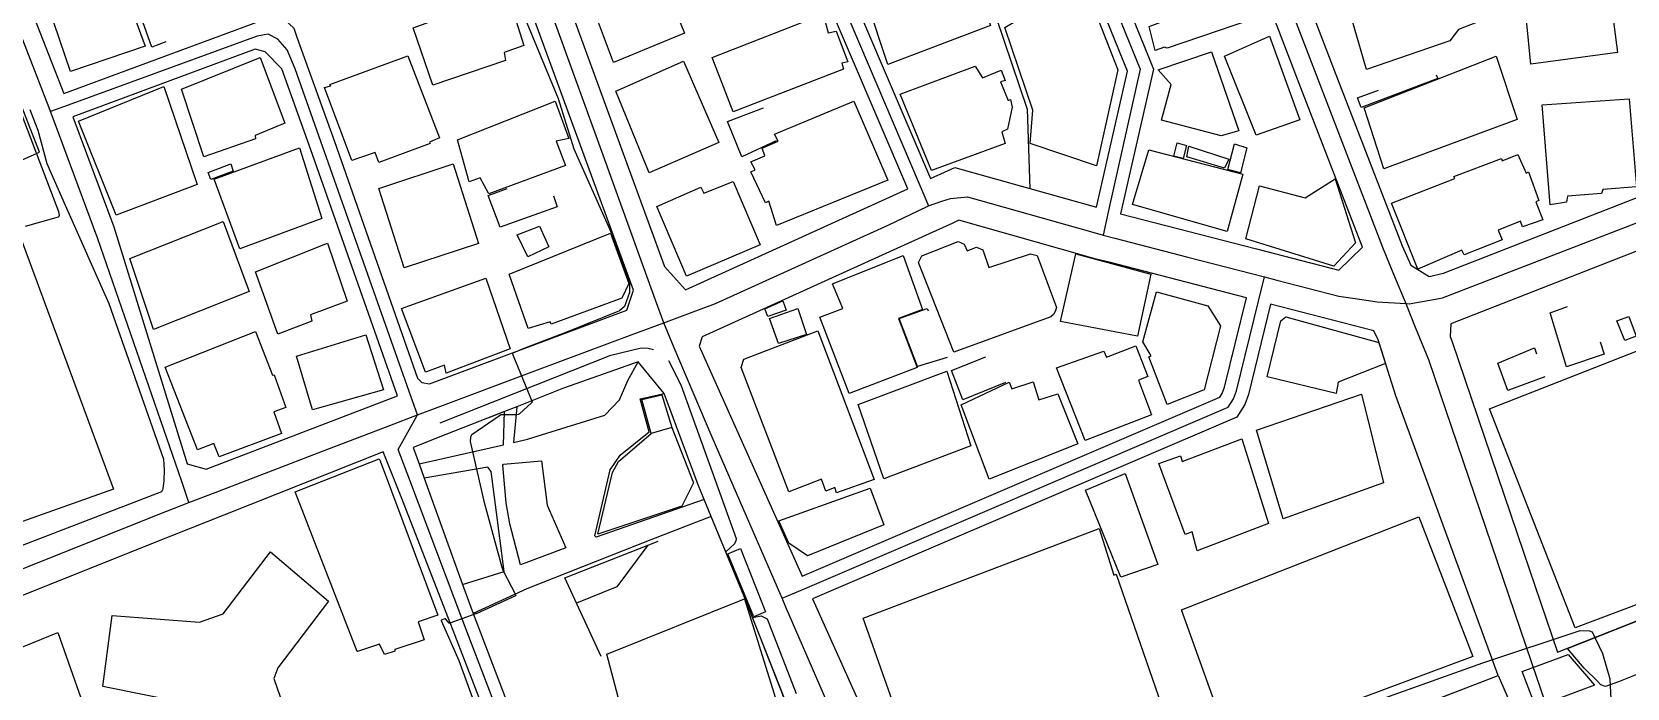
# Model space of a CAD drawing. Header units: millimetres. Extents: x 198785 to 203305, y 542885 to 545889.
# Drawn here: x 202752.3 to 203008.6, y 544513 to 544618.5 of the extents above; entities that cross this region are included whole.
import ezdxf

# ---------------------------------------------------------------- set-up
doc = ezdxf.new("R2010")
doc.units = ezdxf.units.MM
doc.linetypes.add('HIDDEN_BULD_25K', pattern=[28.8, 18.4, -10.4])
doc.linetypes.add('HIDDEN_IN_25K', pattern=[56.5, 36.5, -20])
for name, color, linetype in [('A0013114', 253, 'Continuous'), ('A0013117', 253, 'Continuous'), ('A0013118', 253, 'Continuous'), ('A0023214', 253, 'Continuous'), ('A0023217', 253, 'Continuous'), ('A0033324', 253, 'Continuous'), ('A0043325', 253, 'Continuous'), ('B0014111', 253, 'Continuous'), ('B0014112', 253, 'Continuous'), ('B0014113', 253, 'Continuous'), ('B0014116', 253, 'Continuous'), ('B0014118', 253, 'Continuous'), ('C0076117', 253, 'Continuous'), ('F0017111', 253, 'Continuous'), ('F0017114', 253, 'Continuous'), ('F0047224', 253, 'Continuous')]:
    doc.layers.add(name, color=color, linetype=linetype)

msp = doc.modelspace()

# ---------------------------------------------------------------- linework, layer by layer
at = {"layer": 'A0013114'}
for points in [[(202980.29, 544571.54), (202980.21, 544569.53), (202980.48, 544568.82), (202991.97, 544534.84), (202997.46, 544518.78), (203060.62, 544543.75)], [(202961.06, 544504.72), (202987.92, 544515.02), (202971.45, 544560.01), (202968.61, 544569.01), (202967.91, 544570.41)]]:
    msp.add_lwpolyline(points, dxfattribs=at)
at = {"layer": 'A0013117'}
for points in [[(202976.81, 544579.15), (202979.13, 544579.68), (203010.93, 544592.13), (203013.21, 544596.42), (203003.74, 544673.38), (203003.14, 544678.69), (202974.08, 544694.6), (202964.38, 544700.53), (202937.51, 544675.95), (202937.35, 544675.35), (202962.06, 544610.94), (202972.45, 544584.11), (202973.86, 544581.01), (202976.81, 544579.15)], [(202962.28, 544580.19), (202966.11, 544583.86), (202956.46, 544608.78), (202932.09, 544672.31), (202924.16, 544669.61), (202918.28, 544667.22), (202916.8, 544666.05), (202915.39, 544664.48), (202914.36, 544662.43), (202913.86, 544658.48), (202932.51, 544612.51), (202927.21, 544589.22), (202949.05, 544583.6), (202953.4, 544582.48), (202962.28, 544580.19)], [(202882.92, 544627.18), (202896.66, 544594.91), (202900.61, 544596.69), (202923.35, 544590.29), (202928.33, 544612.17), (202906.86, 544665.1)], [(202738.37, 544657.22), (202757.43, 544608.56), (202791.35, 544621.13), (202792.2, 544621.13), (202794.37, 544619.08), (202794.87, 544617.61), (202800.91, 544600.86), (202814.28, 544562.83), (202814.97, 544562.13), (202816.19, 544561.94), (202847.9, 544573.78), (202848.95, 544576.97), (202829.97, 544628.94), (202829.28, 544630.84), (202828.49, 544632.99), (202824.89, 544642.77), (202824.14, 544642.98), (202800.44, 544634.14)], [(202835.58, 544631.07), (202853.95, 544580.8), (202857.33, 544577.03), (202893.02, 544593.25), (202879.24, 544625.62)], [(202780.3, 544548.2), (202811.04, 544560), (202797.14, 544599.52), (202792.45, 544612.53), (202789.76, 544615.3), (202788.17, 544615.69), (202758.86, 544604.82), (202765.44, 544587.15), (202777.22, 544549.05), (202780.3, 544548.2)], [(202745.61, 544534), (202773.19, 544544.6), (202773.39, 544545.02), (202773.54, 544546.38), (202773.62, 544548.07), (202773.51, 544549.78), (202764.73, 544574.76), (202757.72, 544590.6), (202754.75, 544597.28), (202753.28, 544602.62), (202752.55, 544604.58), (202752.01, 544605.95)], [(203060.62, 544543.75), (203041.12, 544595.45), (203021.46, 544587.67), (203018.67, 544586.57), (203013.97, 544584.73), (202980.29, 544571.54)], [(202876.08, 544531.02), (202943.18, 544559.77), (202943.56, 544560.38), (202943.95, 544561.4), (202947.46, 544575.72), (202925.38, 544581.45), (202923.33, 544581.98), (202921.45, 544582.51), (202901.26, 544588.2), (202900.26, 544587.75), (202896.49, 544586.04), (202859.98, 544569.45), (202859.54, 544567.96), (202876.08, 544531.02)], [(202967.91, 544570.41), (202951.33, 544574.71), (202947.78, 544560.22), (202947.17, 544558.6), (202945.91, 544556.58), (202877.72, 544527.36), (202887.88, 544504.69)], [(202875.83, 544504.68), (202868.11, 544524.38), (202867.1, 544526.85), (202861.45, 544540.6), (202860.33, 544543.32), (202859.36, 544545.69), (202853.89, 544560.38), (202849.71, 544565.46), (202837.73, 544561.2), (202830.2, 544558.24), (202828.26, 544557.48), (202818.8, 544553.76), (202813.57, 544551.7), (202814.53, 544549.06), (202815.35, 544546.76), (202821.51, 544529.69), (202823.19, 544525.01), (202830.96, 544504.67)], [(202826.79, 544504.67), (202819.98, 544522.28), (202811.61, 544543.78), (202808.73, 544550.99), (202783.13, 544540.79), (202774.64, 544537.41), (202747.07, 544526.46), (202722.39, 544517.1), (202710.62, 544512.2)]]:
    msp.add_lwpolyline(points, dxfattribs=at)
at = {"layer": 'A0013118'}
for points in [[(202830.2, 544558.24), (202829.66, 544552.49), (202831.91, 544553.02), (202844.34, 544556.87), (202846.72, 544559.36), (202848.07, 544562.47), (202849.71, 544565.46)], [(202860.33, 544543.32), (202842.99, 544537.3), (202842.74, 544537.48), (202845.23, 544548.08), (202846.82, 544550.47), (202851.46, 544554.19), (202850.04, 544559.48), (202853.89, 544560.38)], [(202814.53, 544549.06), (202828.1, 544552.13), (202828.26, 544557.48)], [(202821.51, 544529.69), (202828.19, 544531.76), (202826.07, 544547.81), (202825.55, 544548.52), (202815.35, 544546.76)], [(202830.8, 544532.85), (202829.08, 544539.41), (202828.51, 544542.81), (202827.96, 544548.84), (202828.06, 544549.01), (202834.16, 544549.52), (202835.1, 544542.44), (202838.09, 544535.57), (202830.8, 544532.85)], [(202861.45, 544540.6), (202851.77, 544536.84), (202831.81, 544528.96), (202823.19, 544525.01)]]:
    msp.add_lwpolyline(points, dxfattribs=at)
at = {"layer": 'A0023214'}
msp.add_lwpolyline([(202973.04, 544574.82), (202974.59, 544571.02), (202976.72, 544565.82), (202993.27, 544517.13), (202997.48, 544504.73)], dxfattribs=at)
at = {"layer": 'A0023217'}
for points in [[(202933.42, 544676.1), (202931.12, 544674.59), (202930.94, 544674.47), (202915.83, 544668.67), (202912.22, 544666.07), (202911.12, 544664.07), (202911.02, 544661.47), (202911.7, 544658.48), (202930.35, 544612.51), (202925.31, 544589.75), (202924.44, 544585.81)], [(202933.42, 544676.1), (202934.45, 544673.68), (202937.7, 544666.05), (202969.34, 544583.86), (202971.1, 544579.56), (202973.04, 544574.82)], [(202755.28, 544605.7), (202754.92, 544606.68), (202754.7, 544607.25), (202736.36, 544654.51), (202735.95, 544657.05), (202736.25, 544658.55), (202737.59, 544660.24), (202739.53, 544661.56), (202755.4, 544667.77), (202759.6, 544669.42)], [(202853.82, 544571.73), (202852.5, 544575.37), (202843.37, 544600.58), (202832.72, 544629.99), (202832.07, 544631.78)], [(202881.08, 544626.4), (202894.84, 544594.08), (202896.36, 544590.51)], [(202814.24, 544556.94), (202812.91, 544560.7), (202794.59, 544612.53), (202793.31, 544615.62), (202791.83, 544617.3), (202790.25, 544618.09), (202788.47, 544617.79), (202758.13, 544606.73), (202755.28, 544605.7)], [(202777.53, 544542.85), (202776.39, 544546.22), (202762.9, 544585.21), (202756.03, 544603.7), (202755.28, 544605.7)], [(202896.36, 544590.51), (202898.5, 544591.25), (202899.88, 544591.73), (202902.62, 544591.98), (202922.4, 544586.39), (202924.44, 544585.81)], [(202853.82, 544571.73), (202858.57, 544573.49), (202862.16, 544574.83), (202890.01, 544587.48), (202894.72, 544589.73), (202896.36, 544590.51)], [(202973.04, 544574.82), (202973.61, 544574.79), (202978.42, 544575.64), (202978.93, 544575.73), (203012.36, 544588.66), (203016.98, 544590.45)], [(202924.44, 544585.81), (202926.29, 544585.33), (202938.03, 544582.3), (202948.25, 544579.66), (202950.35, 544579.11)], [(202872.83, 544527.45), (202876.9, 544529.19), (202944.54, 544558.17), (202945.37, 544559.49), (202945.86, 544560.81), (202949.4, 544575.21), (202950.35, 544579.11)], [(202950.35, 544579.11), (202952.36, 544578.59), (202962.28, 544576.03), (202964.91, 544575.63), (202968.48, 544575.08), (202973.04, 544574.82)], [(202814.24, 544556.94), (202817.41, 544558.12), (202832.67, 544563.83), (202848.76, 544569.84), (202853.82, 544571.73)], [(202872.83, 544527.45), (202872.09, 544529.17), (202861.6, 544553.33), (202855.52, 544567.72), (202853.82, 544571.73)], [(202777.53, 544542.85), (202781.73, 544544.46), (202799, 544551.09), (202809.82, 544555.24), (202814.24, 544556.94)], [(202828.88, 544504.67), (202821.54, 544523.83), (202813.01, 544546.42), (202811.15, 544551.35), (202814.24, 544556.94)], [(202675.9, 544504.61), (202685.8, 544507.78), (202694.14, 544510.45), (202700.16, 544512.77), (202707.09, 544515.43), (202747.07, 544530.76), (202773.84, 544541.4), (202777.53, 544542.85)], [(202882.71, 544504.69), (202882.71, 544504.69), (202873.45, 544526.04), (202872.83, 544527.45)]]:
    msp.add_lwpolyline(points, dxfattribs=at)
at = {"layer": 'A0033324', "linetype": 'HIDDEN_IN_25K', "flags": 128}
for points in [[(202854.59, 544565.67), (202856.59, 544561.78), (202865.47, 544537.07), (202865.42, 544536.67), (202865.2, 544536.2), (202863.78, 544534.92), (202861.45, 544540.6), (202860.33, 544543.32), (202859.36, 544545.69), (202853.89, 544560.38), (202849.71, 544565.46), (202837.73, 544561.2), (202830.2, 544558.24), (202828.26, 544557.48), (202818.8, 544553.76), (202813.57, 544551.7), (202813.35, 544553.18), (202813.39, 544553.66), (202813.56, 544553.92), (202845.34, 544566.5), (202850.18, 544567.68), (202851.32, 544567.66), (202852.64, 544567.29), (202853.63, 544566.6), (202854.59, 544565.67)], [(203007.22, 544514.04), (203005.14, 544513.26), (203004.38, 544513.52), (203003.8, 544514.16), (203001.7, 544516.24), (202999.02, 544519.4), (203060.62, 544543.75), (203063.03, 544536.67), (203062.93, 544536.32), (203061.95, 544535.67), (203033.67, 544524.49), (203007.22, 544514.04)], [(202875.83, 544504.68), (202875.83, 544504.69), (202868.11, 544524.38), (202869.46, 544524.63), (202870.45, 544524.15), (202877.97, 544504.69), (202877.97, 544504.69)], [(202961.06, 544504.72), (202961.06, 544504.72), (202987.92, 544515.02), (202990.64, 544508.79), (202990.24, 544507.6), (202990.12, 544507.26), (202982.87, 544504.73), (202982.87, 544504.73)]]:
    msp.add_lwpolyline(points, dxfattribs=at)
at = {"layer": 'A0043325'}
for points in [[(202870.2, 544525.27), (202868.29, 544524.45), (202864.14, 544534.62), (202866.16, 544535.45), (202870.2, 544525.27)], [(203003.36, 544513.48), (202993.95, 544509.96), (202991.75, 544515.69), (202999.14, 544518.42), (203003.36, 544513.48)]]:
    msp.add_lwpolyline(points, dxfattribs=at)
at = {"layer": 'B0014111'}
for points in [[(202857.16, 544618.26), (202845.74, 544613.56), (202840.15, 544628.63), (202851.24, 544632.88), (202857.16, 544618.26)], [(202980.14, 544617.05), (202966.73, 544612.42), (202963.36, 544624.09), (202987.9, 544632.63), (202991.41, 544622.73), (202981.51, 544618.87), (202980.14, 544617.05)], [(202926.8, 544612.4), (202923.37, 544596.94), (202912.7, 544600.56), (202913.15, 544605.9), (202908.64, 544619.21), (202910.6, 544620.35), (202908.6, 544624.48), (202920.45, 544628.61), (202926.8, 544612.4)], [(202770.52, 544616.18), (202758.51, 544612.11), (202755.04, 544622.35), (202766.61, 544626.85), (202770.52, 544616.18)], [(202828.4, 544613.89), (202816.74, 544609.91), (202813.58, 544619.11), (202828.7, 544624.63), (202831.34, 544616.32), (202828.2, 544615.18), (202828.4, 544613.89)], [(202948.12, 544620.43), (202934.69, 544615.87), (202934.26, 544616.02), (202932.8, 544615.49), (202931.8, 544619.35), (202946.7, 544624.98), (202948.12, 544620.43)], [(203007.06, 544615.19), (202993.17, 544613.3), (202992.45, 544620.39), (203006.18, 544622.16), (203007.06, 544615.19)], [(202956.04, 544604.37), (202949.02, 544601.87), (202943.94, 544614.6), (202951.16, 544617.81), (202956.04, 544604.37)], [(202816.27, 544600.53), (202808.06, 544597.47), (202807.43, 544599.12), (202803.71, 544597.79), (202799.31, 544609.53), (202800.34, 544609.8), (202800.19, 544610.04), (202812.7, 544614.65), (202817.77, 544601.43), (202816.2, 544600.77), (202816.27, 544600.53)], [(202946.25, 544602.56), (202943.4, 544601.77), (202933.79, 544604.31), (202935.37, 544610.04), (202933.25, 544612.38), (202941.83, 544615.27), (202946.25, 544602.56)], [(202990.93, 544604.39), (202969.52, 544596.47), (202966.38, 544606.29), (202987.6, 544614.59), (202990.93, 544604.39)], [(202862.69, 544600.69), (202851.46, 544595.83), (202846.14, 544608.98), (202856.98, 544613.8), (202862.69, 544600.69)], [(202903.88, 544612.97), (202905.02, 544611.08), (202908.02, 544612.31), (202908.68, 544610.67), (202907.95, 544610.47), (202909.16, 544607.44), (202909.52, 544607.64), (202909.83, 544606.37), (202909.06, 544602.83), (202908.13, 544602.4), (202908.7, 544600.52), (202896.85, 544596.21), (202891.81, 544608.48), (202903.88, 544612.97)], [(202778.88, 544593.95), (202765.84, 544589.04), (202759.8, 544604.11), (202773.48, 544609.7), (202778.88, 544593.95)], [(202838.05, 544596.99), (202825.72, 544592.44), (202824.3, 544595), (202822.57, 544594.39), (202820.69, 544601.12), (202836.38, 544607.35), (202838.6, 544601.36), (202836.54, 544600.9), (202838.05, 544596.99)], [(202889.83, 544594.64), (202871.94, 544587.35), (202870.73, 544591.26), (202870.15, 544591.02), (202867.8, 544596.01), (202868.54, 544596.29), (202867.84, 544597.6), (202870.08, 544598.57), (202869.63, 544599.8), (202872.19, 544600.92), (202871.6, 544602.06), (202884.35, 544607.33), (202889.83, 544594.64)], [(202998.9, 544591.13), (202996.27, 544590.68), (202994.97, 544606.76), (203008.94, 544607.74), (203010.13, 544593.58), (203004.7, 544593.15), (203004.49, 544592.52), (202999.05, 544592.1), (202998.9, 544591.13)], [(202946.88, 544595.59), (202944.35, 544586.4), (202929.13, 544590.74), (202931.76, 544599.53), (202946.88, 544595.59)], [(202824.05, 544584.48), (202812.13, 544580.57), (202808.02, 544593.33), (202820.01, 544597.27), (202824.05, 544584.48)], [(202991.07, 544598.75), (202992.4, 544595.77), (202992.79, 544595.98), (202994.45, 544591.39), (202993.94, 544591.17), (202995.06, 544588.26), (202991.82, 544587.14), (202991.47, 544588.05), (202987.9, 544586.61), (202988.55, 544585.06), (202982.42, 544582.67), (202982.08, 544583.4), (202974.97, 544580.37), (202970.75, 544590.94), (202980.93, 544594.94), (202980.79, 544595.26), (202988.42, 544598.13), (202988.56, 544597.77), (202991.07, 544598.75)], [(202865, 544594.42), (202869.31, 544584.26), (202857.48, 544579.22), (202852.73, 544590.43), (202859.8, 544593.52), (202860.28, 544592.55), (202865, 544594.42)], [(202961.72, 544594.89), (202964.99, 544584.56), (202961.52, 544580.82), (202947.38, 544585.21), (202949.54, 544593.73), (202956.88, 544591.81), (202961.72, 544594.89)], [(202765.41, 544544.99), (202717.25, 544527.88), (202702.59, 544567.81), (202706.73, 544569.13), (202706.24, 544570.73), (202750.02, 544586.61), (202765.41, 544544.99)], [(202847.11, 544575.68), (202835.75, 544571.48), (202835.55, 544571.89), (202832.02, 544570.81), (202828.97, 544579.52), (202845.28, 544586.12), (202848.22, 544578.05), (202847.11, 544575.68)], [(202797.27, 544572.01), (202791.83, 544569.88), (202788.21, 544579.94), (202799.79, 544584.51), (202802.98, 544575.21), (202797.06, 544572.99), (202797.27, 544572.01)], [(202902.11, 544584.39), (202902.59, 544583.28), (202904.07, 544583.87), (202905.12, 544583.47), (202906.06, 544580.61), (202912.74, 544582.79), (202913.81, 544582.56), (202916.93, 544574.19), (202916.74, 544573.54), (202916.46, 544573.04), (202916.01, 544572.7), (202900.46, 544566.98), (202894.77, 544581.43), (202895.31, 544582.48), (202901.13, 544584.78), (202902.11, 544584.39)], [(202894.53, 544564.53), (202883.64, 544560.36), (202878.89, 544572.62), (202882.61, 544574.02), (202880.96, 544578), (202892.29, 544582.54), (202895.38, 544573.88), (202891.55, 544572.42), (202894.53, 544564.53)], [(202932.1, 544579.54), (202929.96, 544569.59), (202917.59, 544571.93), (202920.06, 544582.79), (202932.1, 544579.54)], [(202829.17, 544567.55), (202818.88, 544563.64), (202818.57, 544564.91), (202815.54, 544563.81), (202811.71, 544574.02), (202825.23, 544578.89), (202829.17, 544567.55)], [(202940.66, 544560.93), (202934.71, 544558.6), (202931.76, 544566.23), (202932.14, 544566.4), (202930.81, 544568.68), (202932.99, 544576.7), (202941.24, 544574.44), (202943.31, 544571.22), (202940.66, 544560.93)], [(202962.18, 544562.18), (202961.86, 544560.38), (202950.78, 544563.03), (202952.99, 544572.05), (202953.76, 544572.68), (202968.71, 544568.56), (202969.81, 544565.2), (202962.18, 544562.18)], [(202788.23, 544570.31), (202790.95, 544563.29), (202791.22, 544563.38), (202793.12, 544558.1), (202791.19, 544557.42), (202792.42, 544553.96), (202782.37, 544550.17), (202781.54, 544552.31), (202778.89, 544551.33), (202773.73, 544564.62), (202788.23, 544570.31)], [(202808.82, 544560.95), (202797.4, 544557.75), (202794.8, 544566.36), (202805.93, 544569.78), (202808.82, 544560.95)], [(202878.6, 544570.45), (202887.62, 544546.56), (202881.6, 544544.4), (202881.32, 544545.26), (202879.86, 544544.69), (202879.19, 544546.62), (202873.9, 544544.55), (202866.26, 544564.55), (202866.68, 544565.9), (202878.6, 544570.45)], [(202929.7, 544568.04), (202931.61, 544563.08), (202930.11, 544562.5), (202932.21, 544556.96), (202921.52, 544552.8), (202916.93, 544564.49), (202924.53, 544567.19), (202924.94, 544566.21), (202929.7, 544568.04)], [(203010.42, 544567.27), (203013.46, 544558.88), (203022.75, 544562.3), (203033.12, 544535.1), (203000.29, 544522.72), (202986.49, 544557.89), (203010.42, 544567.27)], [(202903.18, 544551.93), (202889.21, 544546.66), (202885.08, 544558.57), (202899.29, 544563.95), (202903.18, 544551.93)], [(202913.17, 544562.26), (202914.09, 544559.35), (202917.17, 544560.3), (202920.34, 544552.25), (202906.1, 544546.6), (202901.6, 544558.55), (202909.33, 544562.17), (202909.77, 544561.12), (202913.17, 544562.26)], [(202969.5, 544545.99), (202953.33, 544540.23), (202949.07, 544554.46), (202965.92, 544560.25), (202969.5, 544545.99)], [(202946.71, 544553.07), (202951.01, 544539.48), (202939.56, 544535.07), (202938.73, 544538.14), (202937.62, 544537.69), (202933.37, 544549.12), (202936.88, 544550.34), (202937.11, 544549.46), (202946.71, 544553.07)], [(202815.35, 544520.76), (202810.61, 544519.23), (202810.61, 544518.93), (202808.93, 544518.42), (202808.14, 544520.1), (202804.64, 544518.91), (202804.54, 544518.88), (202794.61, 544544.55), (202808.12, 544549.84), (202808.24, 544549.53), (202817.53, 544524.74), (202814.37, 544523.64), (202815.35, 544520.76)], [(202889.17, 544539.24), (202876.94, 544534.25), (202873.94, 544536.33), (202872.34, 544539.88), (202886.99, 544545.13), (202889.17, 544539.24)], [(202933.2, 544532.86), (202927.25, 544530.82), (202921.61, 544544.81), (202927.99, 544547.5), (202933.2, 544532.86)], [(202944.53, 544504.71), (202937.02, 544525.62), (202975.15, 544540.55), (202983.81, 544518.07), (202947.94, 544504.71), (202947.93, 544504.71)], [(202892.8, 544504.69), (202892.8, 544504.69), (202885.88, 544524.24), (202923.77, 544538.67), (202926.12, 544531.15), (202926.51, 544531.34), (202935.75, 544504.71), (202935.75, 544504.71)], [(202781.1, 544504.65), (202779.56, 544508.43), (202776.71, 544510.66), (202763.69, 544513.29), (202765.2, 544524.66), (202779.25, 544523.6), (202783.05, 544524.93), (202790.61, 544534.94), (202799.98, 544526.98), (202791.8, 544516.27), (202791.18, 544514.54), (202794.59, 544504.65), (202794.59, 544504.65)], [(202848.34, 544504.67), (202848.34, 544504.67), (202844.66, 544518.49), (202866.78, 544527.34), (202873.89, 544504.68)], [(202722.08, 544504.62), (202722.08, 544504.62), (202720.96, 544507.49), (202756.46, 544521.96), (202762.19, 544505.64), (202759.44, 544504.64), (202759.43, 544504.64)]]:
    msp.add_lwpolyline(points, dxfattribs=at)
at = {"layer": 'B0014112'}
msp.add_lwpolyline([(202798.89, 544588.48), (202785.72, 544583.59), (202781.56, 544594.82), (202795.27, 544599.82), (202798.89, 544588.48)], dxfattribs=at)
at = {"layer": 'B0014113'}
for points in [[(202906.33, 544619.51), (202889.84, 544613.25), (202886.52, 544623.25), (202902.97, 544629.3), (202906.33, 544619.51)], [(202879.43, 544621.35), (202880.27, 544618.35), (202881.55, 544618.6), (202883.42, 544613.65), (202882.43, 544613.45), (202882.69, 544612.49), (202865, 544605.65), (202861.59, 544614.38), (202879.43, 544621.35)], [(202788.25, 544601.3), (202779.93, 544598.38), (202776.34, 544609.3), (202788.98, 544614.38), (202792.93, 544603.8), (202788.18, 544601.81), (202788.25, 544601.3)], [(202787.19, 544576.76), (202771.86, 544570.63), (202768.05, 544582.06), (202783.04, 544588.02), (202787.19, 544576.76)]]:
    msp.add_lwpolyline(points, dxfattribs=at)
at = {"layer": 'B0014116', "linetype": 'HIDDEN_BULD_25K', "flags": 128}
for points in [[(202773.8, 544616.86), (202771.59, 544616.05), (202767.9, 544626.42), (202769.75, 544627.2), (202773.8, 544616.86)], [(202978.19, 544610.97), (202965.9, 544606.34), (202965.28, 544607.87), (202977.68, 544612.37), (202978.19, 544610.97)], [(202871.9, 544600.98), (202866.38, 544598.41), (202864.06, 544604.09), (202870.72, 544606.6), (202872.28, 544602.58), (202871.35, 544602.18), (202871.9, 544600.98)], [(202784.63, 544596.11), (202781.06, 544594.74), (202780.62, 544595.9), (202784.27, 544597.26), (202784.63, 544596.11)], [(202836.71, 544590.37), (202827.55, 544587.12), (202825.61, 544592.18), (202834.9, 544595.68), (202836.71, 544590.37)], [(202835.36, 544583.91), (202831.96, 544582.35), (202830.27, 544585.85), (202833.86, 544587.28), (202835.36, 544583.91)], [(202899.34, 544566.14), (202894.6, 544564.7), (202891.67, 544572.4), (202896.14, 544574.05), (202899.34, 544566.14)], [(203004.91, 544566.69), (202998.86, 544564.67), (202996.24, 544573.31), (203002.05, 544575.48), (203004.91, 544566.69)], [(202908.74, 544562.13), (202901.86, 544559.36), (202900.04, 544564.07), (202907.01, 544566.8), (202908.74, 544562.13)], [(202995.4, 544563.06), (202989.45, 544560.84), (202987.84, 544565.25), (202993.73, 544567.68), (202995.4, 544563.06)], [(202855.11, 544554.89), (202851.8, 544553.94), (202850.3, 544559.39), (202853.5, 544560.14), (202855.11, 544554.89)]]:
    msp.add_lwpolyline(points, dxfattribs=at)
at = {"layer": 'B0014118', "linetype": 'HIDDEN_BULD_25K', "flags": 128}
for points in [[(202937.8, 544600.22), (202937.28, 544598.13), (202935.76, 544598.52), (202936.32, 544600.64), (202937.8, 544600.22)], [(202947.51, 544599.86), (202946.5, 544595.81), (202944.46, 544596.39), (202945.51, 544600.47), (202947.51, 544599.86)], [(202873.51, 544573.77), (202870.56, 544572.74), (202870.08, 544573.98), (202872.98, 544575.28), (202873.51, 544573.77)], [(202876.77, 544569.82), (202872.25, 544568.39), (202870.82, 544572.42), (202875.39, 544574.05), (202876.77, 544569.82)], [(203010.08, 544569.56), (203008.27, 544568.9), (203006.97, 544572.03), (203008.91, 544572.72), (203010.08, 544569.56)]]:
    msp.add_lwpolyline(points, dxfattribs=at)
at = {"layer": 'C0076117'}
for points in [[(202943.94, 544596.6), (202937.88, 544598.42), (202938.18, 544600.11), (202944.6, 544598), (202943.94, 544596.6)], [(202855.11, 544554.89), (202858.59, 544545.98), (202856.73, 544542.27), (202843.21, 544537.73), (202845.6, 544547.69), (202846.58, 544549.41), (202848.02, 544550.66), (202851.8, 544553.94)], [(202851.25, 544535.98), (202846.31, 544529.31), (202839.8, 544526.69)]]:
    msp.add_lwpolyline(points, dxfattribs=at)
at = {"layer": 'F0017111'}
for points, elevation in [([(202831.19, 544621.49), (202836.86, 544607.75), (202839.35, 544599.68), (202845.32, 544586.34), (202848.31, 544578.12), (202848.32, 544576.93), (202848.32, 544576.57), (202847.52, 544574.36), (202846.72, 544573.65), (202838.38, 544570.3), (202831.34, 544567.57), (202829.56, 544566.85), (202829.54, 544566.82), (202829.53, 544566.79), (202829.53, 544566.76), (202829.54, 544566.73), (202829.59, 544566.6), (202832.66, 544559.03), (202832.65, 544558.98), (202832.64, 544558.93), (202832.59, 544558.84), (202830.64, 544557.08), (202830.43, 544556.98), (202830.2, 544556.94), (202827.78, 544556.94), (202827.64, 544556.92), (202827.58, 544556.88), (202823, 544553.72), (202822.9, 544553.62), (202822.77, 544553.32), (202822.7, 544552.66), (202824.93, 544543.06), (202827.8, 544532.44), (202827.95, 544531.95), (202830.07, 544527.95), (202830.07, 544527.89), (202830.01, 544527.83), (202823.67, 544524.97), (202823.59, 544524.93), (202823.32, 544524.82), (202819.43, 544523.44), (202819.41, 544523.44), (202819.38, 544523.45), (202819.35, 544523.46), (202818.83, 544524.09), (202818.76, 544524.13), (202818.72, 544524.15), (202818.69, 544524.15), (202818.65, 544524.14), (202818.07, 544523.92), (202818.06, 544523.86), (202820.9, 544517.43), (202825.58, 544504.67)], 40), ([(203005.95, 544504.74), (203006.08, 544511.28), (203005.88, 544514.47), (203004.71, 544518.5), (203003.08, 544522.01), (203002.63, 544522.14), (203001, 544522.2), (202985.39, 544517), (202950.9, 544504.71)], 30)]:
    msp.add_lwpolyline(points, dxfattribs=dict(at, elevation=elevation))
at = {"layer": 'F0017114', "elevation": 50}
msp.add_lwpolyline([(202751.27, 544587.25), (202756.56, 544588.78), (202756.7, 544588.89), (202756.75, 544589.05), (202756.65, 544589.56), (202749.89, 544607.32)], dxfattribs=at)
at = {"layer": 'F0047224'}
for points in [[(202860.54, 544707.13), (202882.16, 544648.99), (202888.71, 544629.49), (202902.51, 544634.27), (202907.26, 544620.8), (202912.24, 544606.07), (202912.63, 544593.31)], [(202748.88, 544591.53), (202746.81, 544596.18), (202753.5, 544599.15), (202735.33, 544645.91)], [(202843.77, 544518.09), (202837.93, 544530.74), (202852.91, 544536.64)]]:
    msp.add_lwpolyline(points, dxfattribs=at)

doc.saveas('drawing.dxf')
